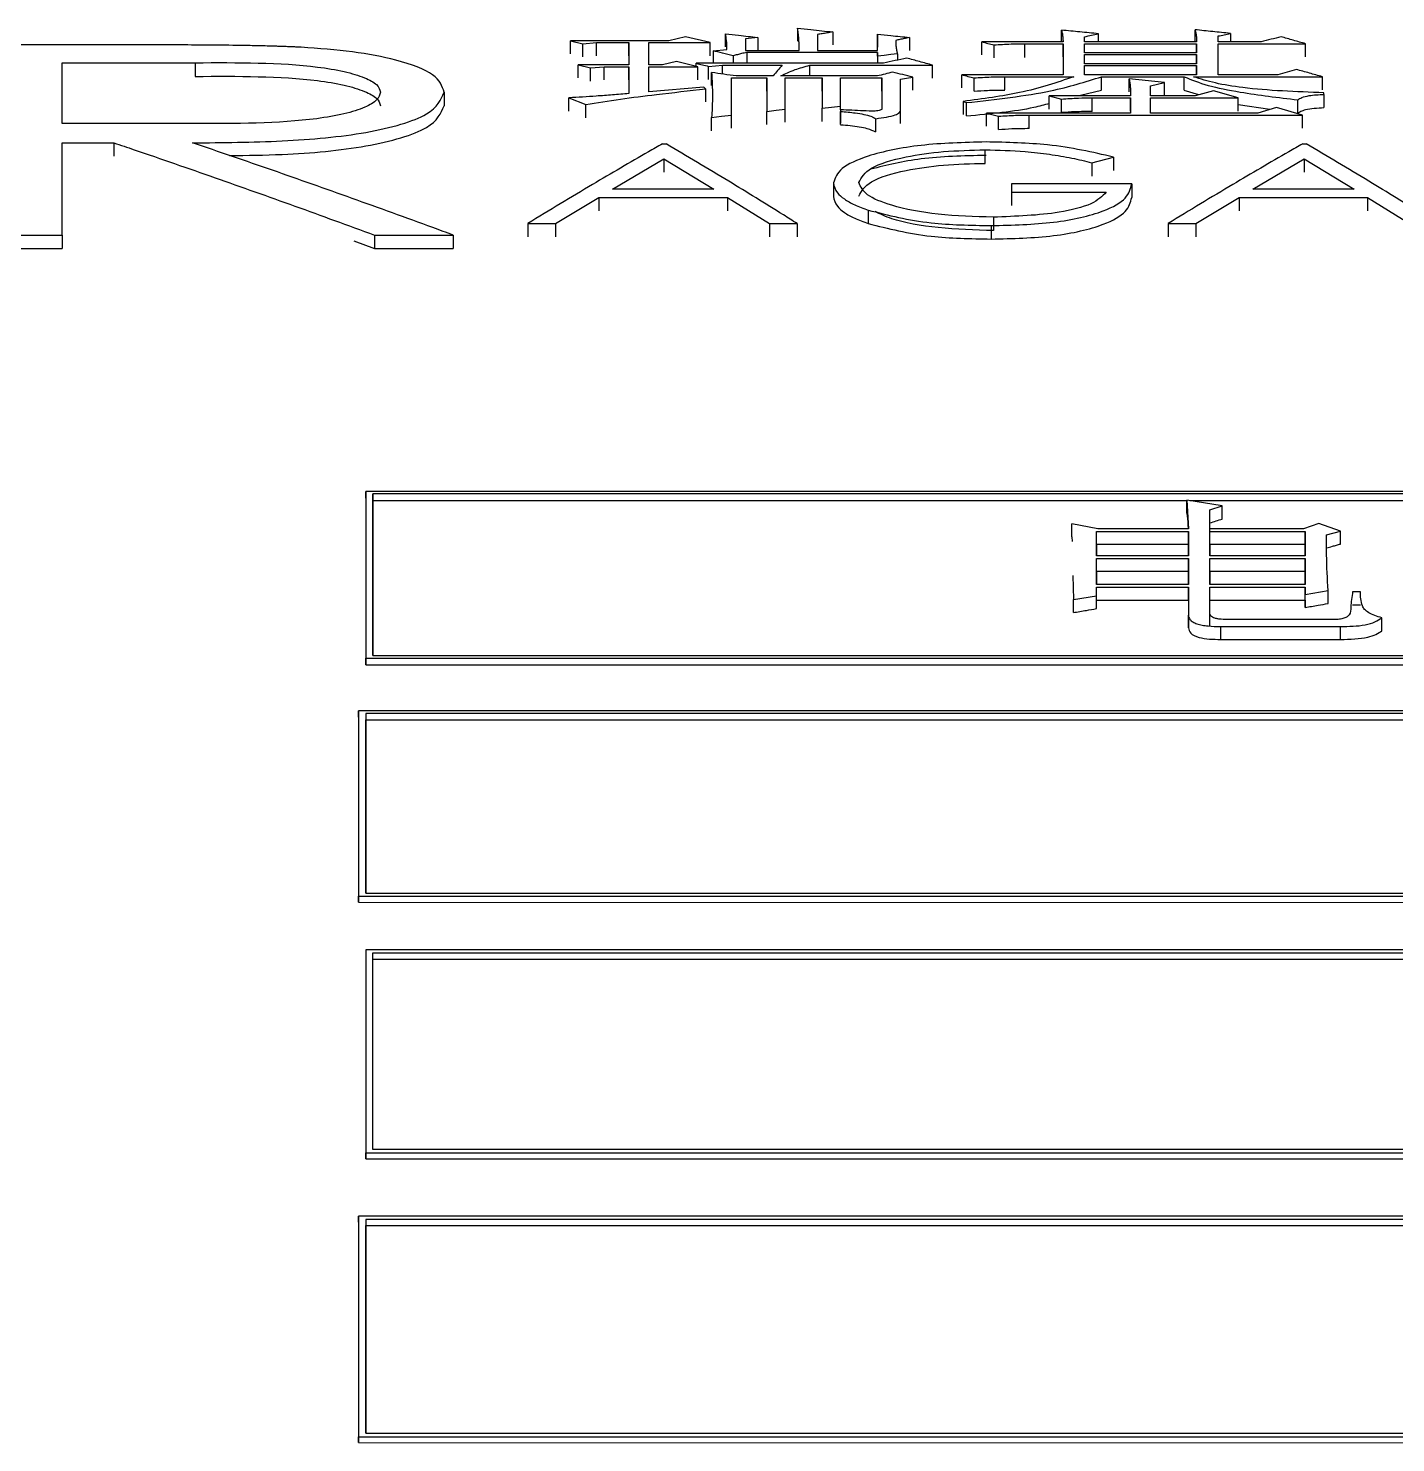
# Model space of a CAD drawing. Header units: millimetres. Extents: x 2063 to 4500, y 825 to 2548.
# Drawn here: x 2688.04 to 2697.68, y 2309.9 to 2319.88 of the extents above; entities that cross this region are included whole.
import ezdxf

# ---------------------------------------------------------------- set-up
doc = ezdxf.new("R2010")
doc.units = ezdxf.units.MM

msp = doc.modelspace()

# ---------------------------------------------------------------- linework, layer by layer
at = {"color": 7, "linetype": 'Continuous', "lineweight": 25}
for p, q in [((2693.4673, 2319.8756), (2693.4673, 2319.7837)), ((2693.7161, 2319.8498), (2693.7161, 2319.7579)), ((2695.3279, 2319.7796), (2695.3279, 2319.8627)), ((2696.269, 2319.7796), (2696.269, 2319.8652)), ((2688.8355, 2319.7586), (2687.8349, 2319.7586)), ((2691.8664, 2319.7876), (2691.9529, 2319.7666)), ((2692.5587, 2319.7875), (2691.8664, 2319.7876)), ((2691.8664, 2319.6955), (2691.8664, 2319.7876)), ((2691.9529, 2319.7666), (2692.0503, 2319.7745)), ((2691.9529, 2319.6746), (2691.9529, 2319.7666)), ((2692.0503, 2319.7745), (2692.2774, 2319.7745)), ((2692.2774, 2319.7745), (2692.2774, 2319.6179)), ((2692.2774, 2319.6824), (2692.2774, 2319.7745)), ((2692.4181, 2319.7745), (2692.8508, 2319.7744)), ((2692.4181, 2319.6179), (2692.4181, 2319.7745)), ((2692.6777, 2319.8162), (2692.5587, 2319.7875)), ((2692.8508, 2319.7744), (2692.6777, 2319.8162)), ((2692.8508, 2319.6824), (2692.8508, 2319.7744)), ((2692.9589, 2319.745), (2692.9589, 2319.8369)), ((2693.1861, 2319.811), (2693.0996, 2319.8006)), ((2693.0996, 2319.8006), (2693.0996, 2319.7192)), ((2693.1861, 2319.811), (2693.1861, 2319.7192)), ((2693.608, 2319.8317), (2693.608, 2319.7192)), ((2694.0298, 2319.7192), (2694.0298, 2319.8343)), ((2694.0298, 2319.8343), (2694.0298, 2319.7424)), ((2694.257, 2319.8109), (2694.257, 2319.719)), ((2695.3387, 2319.7796), (2694.7654, 2319.7796)), ((2694.7654, 2319.6876), (2694.7654, 2319.7796)), ((2694.852, 2319.6666), (2694.852, 2319.7587)), ((2695.0683, 2319.7665), (2695.3387, 2319.7665)), ((2695.0683, 2319.6702), (2695.0683, 2319.7665)), ((2695.3387, 2319.7665), (2695.3387, 2319.5475)), ((2695.3387, 2319.6745), (2695.3387, 2319.7665)), ((2695.4902, 2319.7796), (2695.4902, 2319.8161)), ((2696.2798, 2319.7796), (2695.4902, 2319.7796)), ((2695.4902, 2319.7665), (2696.2798, 2319.7665)), ((2695.4902, 2319.7032), (2695.4902, 2319.7665)), ((2695.5875, 2319.7796), (2695.5875, 2319.8368)), ((2696.2798, 2319.7665), (2696.2798, 2319.7032)), ((2696.2798, 2319.7032), (2696.2798, 2319.7665)), ((2696.4313, 2319.7796), (2696.4313, 2319.8213)), ((2696.7342, 2319.7796), (2696.4313, 2319.7796)), ((2696.4313, 2319.7665), (2697.0479, 2319.7665)), ((2696.4313, 2319.5475), (2696.4313, 2319.7665)), ((2696.5178, 2319.8394), (2696.5178, 2319.7796)), ((2697.0479, 2319.6744), (2697.0479, 2319.7665)), ((2692.6128, 2319.6421), (2692.5154, 2319.6179)), ((2692.7642, 2319.6045), (2692.6128, 2319.6421)), ((2692.8724, 2319.7166), (2692.9697, 2319.7271)), ((2692.8724, 2319.7166), (2692.8724, 2319.6287)), ((2693.013, 2319.6821), (2693.013, 2319.6287)), ((2693.0996, 2319.7192), (2693.4782, 2319.7192)), ((2693.1104, 2319.706), (2693.1104, 2319.6286)), ((2694.0298, 2319.7059), (2693.1104, 2319.706)), ((2693.608, 2319.7192), (2694.0298, 2319.7192)), ((2694.0298, 2319.7059), (2694.0298, 2319.6286)), ((2694.0298, 2319.6794), (2694.0298, 2319.7059)), ((2694.0298, 2319.6794), (2694.0298, 2319.6286)), ((2694.1705, 2319.6953), (2694.1705, 2319.6511)), ((2696.2798, 2319.7032), (2695.4902, 2319.7032)), ((2695.4902, 2319.69), (2696.2798, 2319.69)), ((2695.4902, 2319.6259), (2695.4902, 2319.69)), ((2696.2798, 2319.69), (2696.2798, 2319.6259)), ((2696.2798, 2319.6259), (2696.2798, 2319.69)), ((2688.2836, 2319.2054), (2688.2836, 2319.6328)), ((2688.2836, 2319.6328), (2689.2211, 2319.6328)), ((2689.2211, 2319.6328), (2689.2211, 2319.5366)), ((2691.9205, 2319.6179), (2692.007, 2319.5964)), ((2692.2774, 2319.6179), (2691.9205, 2319.6179)), ((2691.9205, 2319.5256), (2691.9205, 2319.6179)), ((2692.007, 2319.5964), (2692.1044, 2319.6045)), ((2692.007, 2319.504), (2692.007, 2319.5964)), ((2692.1044, 2319.6045), (2692.2774, 2319.6045)), ((2692.2774, 2319.6045), (2692.2775, 2319.4157)), ((2692.2774, 2319.5121), (2692.2774, 2319.6045)), ((2692.5154, 2319.6179), (2692.4181, 2319.6179)), ((2692.4181, 2319.6045), (2692.7642, 2319.6045)), ((2692.4181, 2319.4268), (2692.4181, 2319.6045)), ((2694.0731, 2319.6286), (2692.7534, 2319.6287)), ((2692.7534, 2319.6071), (2692.7534, 2319.6287)), ((2692.7642, 2319.512), (2692.7642, 2319.6045)), ((2692.8399, 2319.5147), (2692.8399, 2319.6072)), ((2692.8616, 2319.4714), (2692.8616, 2319.5639)), ((2692.9373, 2319.6152), (2693.3592, 2319.6152)), ((2692.9373, 2319.5532), (2692.9373, 2319.6152)), ((2693.554, 2319.6152), (2694.4193, 2319.6152)), ((2693.554, 2319.5394), (2693.554, 2319.6152)), ((2694.4193, 2319.5228), (2694.4193, 2319.6152)), ((2695.3387, 2319.5475), (2694.6248, 2319.5476)), ((2694.6248, 2319.455), (2694.6248, 2319.5476)), ((2696.2798, 2319.6259), (2695.4902, 2319.6259)), ((2695.4902, 2319.6124), (2696.2798, 2319.6124)), ((2695.4902, 2319.5475), (2695.4902, 2319.6124)), ((2696.2798, 2319.5475), (2695.4902, 2319.5475)), ((2696.2798, 2319.6124), (2696.2798, 2319.5475)), ((2696.2798, 2319.5475), (2696.2798, 2319.6124)), ((2696.8532, 2319.5475), (2696.4313, 2319.5475)), ((2692.8075, 2319.46), (2692.4181, 2319.4268)), ((2692.8183, 2319.4489), (2692.8075, 2319.46)), ((2692.8183, 2319.4489), (2692.8183, 2319.3561)), ((2693.0022, 2319.5258), (2693.251, 2319.5258)), ((2693.0022, 2319.264), (2693.0022, 2319.5258)), ((2693.2943, 2319.5394), (2693.0347, 2319.5394)), ((2693.251, 2319.5258), (2693.251, 2319.2895)), ((2693.251, 2319.4332), (2693.251, 2319.5258)), ((2694.0298, 2319.5394), (2693.3483, 2319.5394)), ((2693.3808, 2319.5258), (2693.6404, 2319.5258)), ((2693.3808, 2319.3065), (2693.3808, 2319.5258)), ((2693.6404, 2319.5258), (2693.6404, 2319.3121)), ((2693.6404, 2319.4332), (2693.6404, 2319.5258)), ((2693.7702, 2319.5258), (2694.0623, 2319.5258)), ((2693.7702, 2319.3262), (2693.7702, 2319.5258)), ((2694.0623, 2319.5258), (2694.0623, 2319.3064)), ((2694.0623, 2319.4332), (2694.0623, 2319.5258)), ((2694.1921, 2319.298), (2694.1921, 2319.5176)), ((2694.2786, 2319.4386), (2694.2786, 2319.5312)), ((2694.7113, 2319.4332), (2694.7113, 2319.5258)), ((2694.9277, 2319.5339), (2695.4144, 2319.5339)), ((2694.9277, 2319.4413), (2694.9277, 2319.5339)), ((2695.6091, 2319.4413), (2695.6092, 2319.5339)), ((2695.6092, 2319.5339), (2696.1933, 2319.5339)), ((2696.0527, 2319.4929), (2695.8039, 2319.5203)), ((2695.8039, 2319.4276), (2695.8039, 2319.5203)), ((2695.9553, 2319.4709), (2696.0527, 2319.4929)), ((2695.9553, 2319.3989), (2695.9553, 2319.4709)), ((2696.0527, 2319.4002), (2696.0527, 2319.4929)), ((2696.1933, 2319.4413), (2696.1933, 2319.5339)), ((2696.2583, 2319.5339), (2697.1669, 2319.5339)), ((2697.1669, 2319.4413), (2697.1669, 2319.5339)), ((2690.9759, 2319.4249), (2690.9759, 2319.329)), ((2691.8556, 2319.2922), (2691.8556, 2319.3851)), ((2691.8556, 2319.3851), (2691.9742, 2319.3376)), ((2694.6356, 2319.3599), (2694.6356, 2319.2668)), ((2694.6356, 2319.3599), (2694.6572, 2319.3515)), ((2694.6572, 2319.2584), (2694.6572, 2319.3515)), ((2695.2414, 2319.3989), (2695.3279, 2319.3766)), ((2695.8147, 2319.3989), (2695.2414, 2319.3989)), ((2695.2414, 2319.306), (2695.2414, 2319.3989)), ((2695.3279, 2319.2836), (2695.3279, 2319.3766)), ((2695.6091, 2319.4379), (2695.4625, 2319.4007)), ((2695.5443, 2319.385), (2695.8147, 2319.385)), ((2695.5443, 2319.2891), (2695.5443, 2319.385)), ((2695.8147, 2319.385), (2695.8147, 2319.2781)), ((2695.8147, 2319.292), (2695.8147, 2319.385)), ((2696.269, 2319.3989), (2695.9553, 2319.3989)), ((2695.9553, 2319.385), (2696.5719, 2319.3849)), ((2695.9553, 2319.2781), (2695.9553, 2319.385)), ((2696.2964, 2319.4065), (2696.1933, 2319.4378)), ((2696.3988, 2319.435), (2696.269, 2319.3989)), ((2696.5719, 2319.3849), (2696.3988, 2319.435)), ((2696.5719, 2319.292), (2696.5719, 2319.3849)), ((2696.9938, 2319.278), (2696.9938, 2319.371)), ((2697.1777, 2319.41), (2697.1777, 2319.4211)), ((2697.1777, 2319.41), (2697.1777, 2319.3171)), ((2691.9742, 2319.2446), (2691.9742, 2319.3376)), ((2692.8616, 2319.1536), (2692.8616, 2319.2469)), ((2693.0022, 2319.1707), (2693.0022, 2319.264)), ((2693.251, 2319.1963), (2693.251, 2319.2895)), ((2693.3808, 2319.2133), (2693.3808, 2319.3065)), ((2693.6404, 2319.219), (2693.6404, 2319.3121)), ((2693.7702, 2319.3008), (2693.7702, 2319.3262)), ((2693.7702, 2319.3008), (2693.7702, 2319.2895)), ((2693.7702, 2319.3008), (2693.7702, 2319.2076)), ((2693.7702, 2319.1963), (2693.7702, 2319.2895)), ((2694.1921, 2319.2048), (2694.1921, 2319.298)), ((2694.7979, 2319.1849), (2694.7979, 2319.2781)), ((2694.7979, 2319.2781), (2694.8844, 2319.2554)), ((2695.8147, 2319.2781), (2694.7979, 2319.2781)), ((2694.8844, 2319.1621), (2694.8844, 2319.2554)), ((2695.1008, 2319.1682), (2695.1008, 2319.2639)), ((2695.1008, 2319.2639), (2697.0263, 2319.2639)), ((2696.7126, 2319.2781), (2695.9553, 2319.2781)), ((2696.7969, 2319.3038), (2696.5719, 2319.3365)), ((2696.8424, 2319.3176), (2696.7126, 2319.2781)), ((2697.0263, 2319.2639), (2696.8424, 2319.3176)), ((2697.0263, 2319.1706), (2697.0263, 2319.2639)), ((2689.1991, 2319.2035), (2688.2836, 2319.2054)), ((2694.019, 2319.145), (2694.019, 2319.2383)), ((2688.2836, 2319.0682), (2688.6482, 2319.0682)), ((2688.2836, 2318.4177), (2688.2836, 2319.0682)), ((2688.6482, 2319.0682), (2688.6482, 2318.9745)), ((2692.5147, 2319.0607), (2692.5404, 2319.0607)), ((2697.0276, 2319.0606), (2697.0532, 2319.0606)), ((2692.1634, 2318.7419), (2692.5256, 2318.9545)), ((2692.5256, 2318.9545), (2692.8781, 2318.7419)), ((2692.5256, 2318.9545), (2692.5256, 2318.8606)), ((2694.7896, 2318.9235), (2694.7896, 2319.0189)), ((2695.5404, 2318.9276), (2695.6942, 2318.9677)), ((2695.6942, 2318.9677), (2695.6942, 2318.8738)), ((2696.6762, 2318.7418), (2697.0384, 2318.9544)), ((2697.0384, 2318.9544), (2697.3909, 2318.7417)), ((2697.0384, 2318.9544), (2697.0384, 2318.8604)), ((2695.5404, 2318.9276), (2695.5404, 2318.8337)), ((2693.7199, 2318.7854), (2693.7199, 2318.6911)), ((2694.9763, 2318.7779), (2694.9763, 2318.7201)), ((2695.8224, 2318.7779), (2694.9763, 2318.7779)), ((2694.9763, 2318.7779), (2694.9763, 2318.6836)), ((2695.8224, 2318.7779), (2695.8224, 2318.6836)), ((2691.7619, 2318.4996), (2692.066, 2318.6838)), ((2692.066, 2318.6838), (2692.066, 2318.5894)), ((2692.066, 2318.6838), (2692.9727, 2318.6838)), ((2692.8781, 2318.7419), (2692.1634, 2318.7419)), ((2692.9727, 2318.6838), (2692.9727, 2318.5894)), ((2692.9727, 2318.6838), (2693.2684, 2318.4995)), ((2694.9763, 2318.7201), (2695.6429, 2318.7201)), ((2694.9763, 2318.7201), (2694.9763, 2318.6257)), ((2696.2748, 2318.4994), (2696.5788, 2318.6837)), ((2696.5788, 2318.6837), (2696.5788, 2318.5893)), ((2696.5788, 2318.6837), (2697.4855, 2318.6837)), ((2697.3909, 2318.7417), (2696.6762, 2318.7418)), ((2697.4855, 2318.6837), (2697.4855, 2318.5892)), ((2697.4855, 2318.6837), (2697.7812, 2318.4994)), ((2693.9651, 2318.594), (2693.9651, 2318.4992)), ((2694.8473, 2318.5441), (2694.8473, 2318.4493)), ((2691.566, 2318.4996), (2691.7619, 2318.4996)), ((2691.7619, 2318.4996), (2691.7619, 2318.4049)), ((2693.2684, 2318.4995), (2693.4635, 2318.4995)), ((2693.4635, 2318.4995), (2693.4635, 2318.4049)), ((2694.8317, 2318.4846), (2694.8317, 2318.3899)), ((2696.0789, 2318.4994), (2696.2748, 2318.4994)), ((2696.2748, 2318.4994), (2696.2748, 2318.4048)), ((2687.8349, 2318.4177), (2688.2836, 2318.4177)), ((2688.2836, 2318.4177), (2688.2836, 2318.3231)), ((2690.3383, 2318.3765), (2690.4852, 2318.3231)), ((2690.4852, 2318.4177), (2690.4852, 2318.3231)), ((2690.4852, 2318.4177), (2691.04, 2318.4176)), ((2691.04, 2318.4176), (2691.04, 2318.323)), ((2687.8349, 2318.3231), (2688.2836, 2318.3231)), ((2690.4852, 2318.3231), (2691.04, 2318.323)), ((2690.4232, 2316.5629), (2690.4232, 2316.6103)), ((2712.4062, 2316.6097), (2690.4232, 2316.6103)), ((2712.3562, 2316.5923), (2690.4732, 2316.5929)), ((2690.4732, 2316.5467), (2690.4732, 2316.5929)), ((2696.2116, 2316.5499), (2696.2225, 2316.3469)), ((2696.4604, 2316.508), (2696.2116, 2316.5499)), ((2696.2116, 2316.4577), (2696.2116, 2316.5499)), ((2690.4732, 2316.5467), (2696.2116, 2316.5466)), ((2696.2312, 2316.5466), (2701.1443, 2316.5465)), ((2696.3739, 2316.4813), (2696.4604, 2316.508)), ((2696.3739, 2316.3469), (2696.3739, 2316.4813)), ((2696.3739, 2316.4807), (2696.3739, 2316.4813)), ((2696.4604, 2316.4159), (2696.4604, 2316.508)), ((2695.5842, 2316.347), (2695.4003, 2316.3817)), ((2695.4003, 2316.2897), (2695.4003, 2316.3817)), ((2696.3739, 2316.3469), (2696.3739, 2316.3892)), ((2697.1419, 2316.3855), (2697.0338, 2316.3469)), ((2697.2934, 2316.3315), (2697.1419, 2316.3855)), ((2695.4003, 2316.2897), (2695.4028, 2316.2586)), ((2695.5734, 2316.3277), (2696.2225, 2316.3276)), ((2695.5734, 2316.1565), (2695.5734, 2316.3277)), ((2695.5734, 2316.2358), (2695.5734, 2316.3277)), ((2696.2225, 2316.3469), (2695.5842, 2316.347)), ((2696.2225, 2316.3276), (2696.2225, 2316.1565)), ((2696.2225, 2316.2358), (2696.2225, 2316.3276)), ((2697.0338, 2316.3469), (2696.3739, 2316.3469)), ((2696.3739, 2316.255), (2696.3739, 2316.3469)), ((2696.3739, 2316.3276), (2697.0446, 2316.3276)), ((2696.3739, 2316.1565), (2696.3739, 2316.3276)), ((2696.3739, 2316.2358), (2696.3739, 2316.3276)), ((2697.0446, 2316.3276), (2697.0446, 2316.1565)), ((2697.0446, 2316.2357), (2697.0446, 2316.3276)), ((2697.196, 2316.3044), (2697.2934, 2316.3315)), ((2697.2934, 2316.2396), (2697.2934, 2316.3315)), ((2695.5734, 2316.2358), (2695.5734, 2316.1565)), ((2696.2225, 2316.2358), (2695.5734, 2316.2358)), ((2696.2225, 2316.1565), (2695.5734, 2316.1565)), ((2696.2225, 2316.1565), (2696.2225, 2316.2358)), ((2696.3739, 2316.2358), (2696.3739, 2316.1565)), ((2697.0446, 2316.2357), (2696.3739, 2316.2358)), ((2697.0446, 2316.1565), (2696.3739, 2316.1565)), ((2697.0446, 2316.1565), (2697.0446, 2316.2357)), ((2695.5734, 2316.1369), (2696.2225, 2316.1369)), ((2695.5734, 2315.9553), (2695.5734, 2316.1369)), ((2695.5734, 2316.0453), (2695.5734, 2316.1369)), ((2696.2225, 2316.1369), (2696.2225, 2315.9553)), ((2696.2225, 2316.0453), (2696.2225, 2316.1369)), ((2696.3739, 2316.1369), (2697.0446, 2316.1369)), ((2696.3739, 2315.9553), (2696.3739, 2316.1369)), ((2696.3739, 2316.0453), (2696.3739, 2316.1369)), ((2697.0446, 2316.1369), (2697.0446, 2315.9553)), ((2697.0446, 2316.0452), (2697.0446, 2316.1369)), ((2695.4077, 2316.0172), (2695.4112, 2315.8477)), ((2695.5734, 2316.0453), (2695.5734, 2315.9553)), ((2696.2225, 2316.0453), (2695.5734, 2316.0453)), ((2696.2225, 2315.9553), (2695.5734, 2315.9553)), ((2696.2225, 2315.9553), (2696.2225, 2316.0453)), ((2696.3739, 2316.0453), (2696.3739, 2315.9553)), ((2697.0446, 2316.0452), (2696.3739, 2316.0453)), ((2697.0446, 2315.9553), (2696.3739, 2315.9553)), ((2697.0446, 2315.9553), (2697.0446, 2316.0452)), ((2695.4112, 2315.8477), (2695.5734, 2315.8756)), ((2695.5734, 2315.9355), (2696.2225, 2315.9354)), ((2695.5734, 2315.8756), (2695.5734, 2315.9355)), ((2695.5734, 2315.8441), (2695.5734, 2315.9355)), ((2695.5734, 2315.7844), (2695.5734, 2315.8756)), ((2696.2225, 2315.9354), (2696.2225, 2315.7391)), ((2696.2225, 2315.8441), (2696.2225, 2315.9354)), ((2696.3739, 2315.9354), (2697.0446, 2315.9354)), ((2696.3739, 2315.7512), (2696.3739, 2315.9354)), ((2696.3739, 2315.8441), (2696.3739, 2315.9354)), ((2697.0446, 2315.9354), (2697.0446, 2315.8836)), ((2697.0446, 2315.8441), (2697.0446, 2315.9354)), ((2697.0446, 2315.8836), (2697.2068, 2315.9115)), ((2697.0446, 2315.7923), (2697.0446, 2315.8836)), ((2697.2068, 2315.8202), (2697.2068, 2315.9115)), ((2697.434, 2315.9035), (2697.3799, 2315.9035)), ((2695.4112, 2315.7564), (2695.4112, 2315.8477)), ((2695.5734, 2315.7844), (2695.5734, 2315.8441)), ((2695.5734, 2315.8441), (2696.2225, 2315.8441)), ((2696.2225, 2315.8441), (2696.2225, 2315.648)), ((2696.3739, 2315.6615), (2696.3739, 2315.8441)), ((2696.3739, 2315.8441), (2697.0446, 2315.8441)), ((2697.0446, 2315.8441), (2697.0446, 2315.7923)), ((2697.3799, 2315.8122), (2697.434, 2315.8122)), ((2696.2225, 2315.648), (2696.2225, 2315.7391)), ((2696.4496, 2315.5672), (2696.4496, 2315.6582)), ((2696.4496, 2315.6582), (2697.2934, 2315.6582)), ((2697.2503, 2315.7068), (2696.5037, 2315.7068)), ((2697.2934, 2315.5672), (2697.2934, 2315.6582)), ((2697.5855, 2315.6278), (2697.5855, 2315.7189)), ((2690.4232, 2315.5842), (2690.4232, 2315.3887)), ((2696.4496, 2315.5672), (2697.2934, 2315.5672)), ((2690.4732, 2315.4538), (2712.3562, 2315.4532)), ((2690.4232, 2315.3887), (2690.4232, 2315.4348)), ((2690.4232, 2315.4348), (2712.4062, 2315.4343)), ((2690.4232, 2315.3887), (2712.4062, 2315.3881)), ((2690.3732, 2315.0187), (2690.3732, 2315.0644)), ((2712.3562, 2315.0639), (2690.3732, 2315.0644)), ((2712.3062, 2315.0445), (2690.4232, 2315.045)), ((2690.4232, 2314.9999), (2712.3062, 2314.9993)), ((2690.3732, 2314.0571), (2690.3732, 2313.7138)), ((2690.3732, 2313.7138), (2690.3732, 2313.7583)), ((2690.3732, 2313.7583), (2712.3562, 2313.7578)), ((2690.4232, 2313.7793), (2712.3062, 2313.7788)), ((2690.3732, 2313.7138), (2712.3562, 2313.7133)), ((2690.4232, 2313.3791), (2690.4232, 2313.3349)), ((2712.4062, 2313.3787), (2690.4232, 2313.3791)), ((2690.4732, 2313.3577), (2712.3562, 2313.3573)), ((2690.4732, 2313.3137), (2690.4732, 2313.3577)), ((2690.4732, 2313.3137), (2712.3562, 2313.3132)), ((2690.4232, 2312.105), (2690.4232, 2311.9045)), ((2712.3562, 2311.9701), (2690.4732, 2311.9705)), ((2690.4232, 2311.9045), (2690.4232, 2311.9476)), ((2690.4232, 2311.9476), (2712.4062, 2311.9472)), ((2690.4232, 2311.9045), (2712.4062, 2311.9041)), ((2690.3732, 2311.459), (2690.3732, 2311.5018)), ((2712.3562, 2311.5014), (2690.3732, 2311.5018)), ((2712.3062, 2311.4781), (2690.4232, 2311.4785)), ((2690.4232, 2311.4357), (2712.3062, 2311.4352)), ((2690.3733, 2310.3114), (2690.3733, 2309.9046)), ((2690.4233, 2309.9711), (2712.3063, 2309.9707)), ((2690.3733, 2309.9046), (2690.3733, 2309.9463)), ((2690.3733, 2309.9463), (2712.3563, 2309.9459)), ((2690.3733, 2309.9046), (2712.3563, 2309.9042))]:
    msp.add_line(p, q, dxfattribs=at)
at = {"color": 7, "linetype": 'Continuous', "lineweight": 25, "flags": 128}
for points in [[(2692.0503, 2319.6824), (2692.0503, 2319.7022), (2692.0503, 2319.7263), (2692.0503, 2319.7504), (2692.0503, 2319.7745)], [(2694.1705, 2319.6953), (2694.1243, 2319.6901), (2694.0771, 2319.6848), (2694.0298, 2319.6794)], [(2692.1044, 2319.5121), (2692.1044, 2319.5324), (2692.1044, 2319.5564), (2692.1044, 2319.5804), (2692.1044, 2319.6045)], [(2692.8399, 2319.6072), (2692.8886, 2319.6112), (2692.9373, 2319.6152)], [(2694.1921, 2319.5176), (2694.2354, 2319.5244), (2694.2786, 2319.5312)], [(2692.8616, 2319.2469), (2692.9319, 2319.2555), (2693.0022, 2319.264)], [(2693.251, 2319.2895), (2693.3159, 2319.298), (2693.3808, 2319.3065)], [(2693.6404, 2319.3121), (2693.7053, 2319.3191), (2693.7702, 2319.3262)], [(2691.566, 2318.4996), (2691.566, 2318.4745), (2691.566, 2318.4494), (2691.566, 2318.4049)], [(2693.2684, 2318.4995), (2693.2684, 2318.4756), (2693.2684, 2318.4516), (2693.2684, 2318.4049)], [(2696.0789, 2318.4994), (2696.0789, 2318.4743), (2696.0789, 2318.4492), (2696.0789, 2318.4048)]]:
    msp.add_lwpolyline(points, dxfattribs=at)
at = {"color": 7, "linetype": 'Continuous', "lineweight": 25}
for points, knots in [([(2693.4782, 2319.7192), (2693.4782, 2319.7201), (2693.4782, 2319.722), (2693.4782, 2319.7248), (2693.4781, 2319.7276), (2693.4781, 2319.7305), (2693.4781, 2319.7333), (2693.4781, 2319.7361), (2693.4781, 2319.7384), (2693.4781, 2319.7408), (2693.4781, 2319.7431), (2693.4781, 2319.7459), (2693.478, 2319.7483), (2693.478, 2319.7506), (2693.478, 2319.7529), (2693.4779, 2319.7557), (2693.4779, 2319.7581), (2693.4779, 2319.7604), (2693.4778, 2319.7627), (2693.4777, 2319.7655), (2693.4777, 2319.7679), (2693.4776, 2319.7702), (2693.4775, 2319.7725), (2693.4775, 2319.7753), (2693.4774, 2319.7776), (2693.4773, 2319.78), (2693.4772, 2319.7823), (2693.4771, 2319.7851), (2693.4769, 2319.7874), (2693.4768, 2319.7897), (2693.4767, 2319.792), (2693.4765, 2319.7948), (2693.4763, 2319.7976), (2693.4762, 2319.7999), (2693.476, 2319.8022), (2693.4758, 2319.8045), (2693.4756, 2319.8069), (2693.4754, 2319.8092), (2693.4752, 2319.8115), (2693.475, 2319.8143), (2693.4747, 2319.817), (2693.4745, 2319.8193), (2693.4743, 2319.8216), (2693.474, 2319.824), (2693.4737, 2319.8267), (2693.4734, 2319.829), (2693.4732, 2319.8313), (2693.4729, 2319.8336), (2693.4726, 2319.8364), (2693.4723, 2319.8387), (2693.472, 2319.841), (2693.4717, 2319.8433), (2693.4714, 2319.846), (2693.4711, 2319.8483), (2693.4708, 2319.8506), (2693.4705, 2319.8529), (2693.4701, 2319.8557), (2693.4698, 2319.858), (2693.4695, 2319.8603), (2693.4692, 2319.8626), (2693.4688, 2319.8653), (2693.4685, 2319.8676), (2693.4681, 2319.8699), (2693.4678, 2319.8724), (2693.4675, 2319.8745), (2693.4673, 2319.8756)], [0, 0, 0, 0, 0.017776, 0.0355519, 0.0533279, 0.0711039, 0.0888799, 0.1066558, 0.1244318, 0.1333198, 0.1510958, 0.1688718, 0.1866477, 0.1955357, 0.2133117, 0.2310877, 0.2488636, 0.2577516, 0.2755276, 0.2933036, 0.3110796, 0.3199675, 0.3377435, 0.3555195, 0.3732955, 0.3821835, 0.3999594, 0.4177354, 0.4355114, 0.4443994, 0.4621753, 0.4799513, 0.4977273, 0.5155033, 0.5243913, 0.5421672, 0.5599432, 0.5688312, 0.5866072, 0.6043832, 0.6221591, 0.6399351, 0.6488231, 0.6665991, 0.6843751, 0.702151, 0.711039, 0.728815, 0.746591, 0.7643669, 0.7732549, 0.7910309, 0.8088069, 0.8265829, 0.8354708, 0.8532468, 0.8710228, 0.8887988, 0.8976868, 0.9154627, 0.9332387, 0.9510147, 0.9599027, 0.9776786, 1, 1, 1, 1]), ([(2693.4673, 2319.8756), (2693.4987, 2319.8724), (2693.5558, 2319.8665), (2693.6387, 2319.8579), (2693.6903, 2319.8525), (2693.7161, 2319.8498)], [0, 0, 0, 0, 0.377751, 0.688875, 1, 1, 1, 1]), ([(2693.7161, 2319.8498), (2693.7021, 2319.8475), (2693.677, 2319.8433), (2693.6409, 2319.8372), (2693.619, 2319.8336), (2693.608, 2319.8317)], [0, 0, 0, 0, 0.390452, 0.695226, 1, 1, 1, 1]), ([(2695.3279, 2319.8627), (2695.33, 2319.8538), (2695.3342, 2319.8356), (2695.3375, 2319.8079), (2695.3383, 2319.789), (2695.3387, 2319.7796)], [0, 0, 0, 0, 0.32278, 0.661317, 1, 1, 1, 1]), ([(2695.5875, 2319.8368), (2695.5443, 2319.8412), (2695.4577, 2319.8498), (2695.3712, 2319.8584), (2695.3279, 2319.8627)], [0, 0, 0, 0, 0.4999993, 1, 1, 1, 1]), ([(2696.269, 2319.8652), (2696.2713, 2319.8561), (2696.276, 2319.8374), (2696.2789, 2319.8089), (2696.2795, 2319.7893), (2696.2798, 2319.7796)], [0, 0, 0, 0, 0.320799, 0.66032, 1, 1, 1, 1]), ([(2696.5178, 2319.8394), (2696.4764, 2319.8437), (2696.3934, 2319.8523), (2696.3105, 2319.8609), (2696.269, 2319.8652)], [0, 0, 0, 0, 0.499999, 1, 1, 1, 1]), ([(2689.9683, 2319.742), (2689.9583, 2319.7424), (2689.9434, 2319.743), (2689.9235, 2319.7438), (2689.9085, 2319.7444), (2689.8886, 2319.7451), (2689.8686, 2319.7459), (2689.8487, 2319.7467), (2689.8337, 2319.7472), (2689.8187, 2319.7478), (2689.7988, 2319.7485), (2689.7788, 2319.7491), (2689.7588, 2319.7497), (2689.7437, 2319.7502), (2689.7137, 2319.7511), (2689.6485, 2319.7527), (2689.5681, 2319.754), (2689.4272, 2319.7559), (2689.2582, 2319.7576), (2689.0407, 2319.7585), (2688.9039, 2319.7585), (2688.8355, 2319.7586)], [0, 0, 0, 0, 0.026604, 0.039906, 0.053209, 0.066511, 0.093115, 0.106417, 0.119719, 0.133022, 0.146324, 0.172928, 0.18623, 0.199533, 0.212835, 0.266046, 0.372479, 0.425688, 0.638532, 0.819249, 1, 1, 1, 1]), ([(2690.9759, 2319.4249), (2690.9618, 2319.4671), (2690.9333, 2319.5527), (2690.669, 2319.6502), (2690.3359, 2319.7147), (2690.0918, 2319.7328), (2689.9683, 2319.742)], [0, 0, 0, 0, 0.268776, 0.544534, 0.769495, 1, 1, 1, 1]), ([(2692.9697, 2319.7271), (2692.9697, 2319.7377), (2692.9695, 2319.759), (2692.9665, 2319.7956), (2692.9618, 2319.8215), (2692.9589, 2319.8369)], [0, 0, 0, 0, 0.287575, 0.575167, 1, 1, 1, 1]), ([(2692.9589, 2319.8369), (2692.9898, 2319.8334), (2693.0432, 2319.8273), (2693.1189, 2319.8187), (2693.1637, 2319.8135), (2693.1861, 2319.811)], [0, 0, 0, 0, 0.408301, 0.70415, 1, 1, 1, 1]), ([(2694.0298, 2319.8343), (2694.0612, 2319.8311), (2694.1148, 2319.8256), (2694.1905, 2319.8178), (2694.2348, 2319.8132), (2694.257, 2319.8109)], [0, 0, 0, 0, 0.414517, 0.707258, 1, 1, 1, 1]), ([(2694.257, 2319.8109), (2694.244, 2319.8082), (2694.2213, 2319.8033), (2694.1888, 2319.7964), (2694.1694, 2319.7922), (2694.1596, 2319.7901)], [0, 0, 0, 0, 0.40015, 0.700074, 1, 1, 1, 1]), ([(2694.1596, 2319.7901), (2694.1597, 2319.7783), (2694.1597, 2319.7658), (2694.1607, 2319.7525), (2694.161, 2319.7496), (2694.1613, 2319.7466), (2694.1616, 2319.7437), (2694.1619, 2319.7414), (2694.1623, 2319.7385), (2694.1627, 2319.7355), (2694.1633, 2319.7318), (2694.1637, 2319.7288), (2694.1643, 2319.7259), (2694.1648, 2319.7229), (2694.1654, 2319.7199), (2694.1659, 2319.717), (2694.1665, 2319.714), (2694.1671, 2319.7114), (2694.1675, 2319.7092), (2694.1678, 2319.7077), (2694.1682, 2319.7058), (2694.1687, 2319.7036), (2694.1691, 2319.7017), (2694.1694, 2319.7003), (2694.1697, 2319.6989), (2694.1701, 2319.6972), (2694.1703, 2319.696), (2694.1705, 2319.6953)], [0, 0, 0, 0, 0.37469, 0.398108, 0.421526, 0.468361, 0.491779, 0.515197, 0.538615, 0.58545, 0.608868, 0.655703, 0.679121, 0.702539, 0.749374, 0.772792, 0.79621, 0.843045, 0.854754, 0.866463, 0.889881, 0.913299, 0.936716, 0.948425, 0.960134, 0.980067, 1, 1, 1, 1]), ([(2694.7654, 2319.7796), (2694.7798, 2319.7761), (2694.8087, 2319.7692), (2694.8375, 2319.7622), (2694.852, 2319.7587)], [0, 0, 0, 0, 0.5, 1, 1, 1, 1]), ([(2694.852, 2319.7587), (2694.8917, 2319.7613), (2694.9629, 2319.7659), (2695.036, 2319.7663), (2695.0683, 2319.7665)], [0, 0, 0, 0, 0.558835, 1, 1, 1, 1]), ([(2695.4902, 2319.8161), (2695.5064, 2319.8196), (2695.5389, 2319.8265), (2695.5713, 2319.8334), (2695.5875, 2319.8368)], [0, 0, 0, 0, 0.500001, 1, 1, 1, 1]), ([(2696.4313, 2319.8213), (2696.4457, 2319.8243), (2696.4745, 2319.8303), (2696.5034, 2319.8364), (2696.5178, 2319.8394)], [0, 0, 0, 0, 0.500001, 1, 1, 1, 1]), ([(2696.8748, 2319.816), (2696.8514, 2319.81), (2696.8045, 2319.7978), (2696.7576, 2319.7857), (2696.7342, 2319.7796)], [0, 0, 0, 0, 0.499996, 1, 1, 1, 1]), ([(2697.0479, 2319.7665), (2697.019, 2319.7747), (2696.9613, 2319.7913), (2696.9036, 2319.8078), (2696.8748, 2319.816)], [0, 0, 0, 0, 0.5, 1, 1, 1, 1]), ([(2693.013, 2319.6821), (2693.0005, 2319.6852), (2692.9756, 2319.6913), (2692.9287, 2319.7028), (2692.8943, 2319.7112), (2692.8724, 2319.7166)], [0, 0, 0, 0, 0.266243, 0.532487, 1, 1, 1, 1]), ([(2693.1104, 2319.706), (2693.0979, 2319.7029), (2693.0754, 2319.6974), (2693.043, 2319.6894), (2693.023, 2319.6845), (2693.013, 2319.6821)], [0, 0, 0, 0, 0.384576, 0.692287, 1, 1, 1, 1]), ([(2694.2354, 2319.6661), (2694.2083, 2319.6598), (2694.1542, 2319.6474), (2694.1002, 2319.6349), (2694.0731, 2319.6286)], [0, 0, 0, 0, 0.499999, 1, 1, 1, 1]), ([(2694.4193, 2319.6152), (2694.3886, 2319.6237), (2694.3273, 2319.6407), (2694.266, 2319.6576), (2694.2354, 2319.6661)], [0, 0, 0, 0, 0.5, 1, 1, 1, 1]), ([(2689.2211, 2319.6328), (2689.5208, 2319.6343), (2689.8966, 2319.6361), (2690.2759, 2319.5734), (2690.4167, 2319.5298), (2690.5121, 2319.4795), (2690.5222, 2319.4432), (2690.5272, 2319.4251)], [0, 0, 0, 0, 0.515202, 0.645783, 0.772677, 0.88728, 1, 1, 1, 1]), ([(2692.7534, 2319.6287), (2692.7678, 2319.6251), (2692.7967, 2319.6179), (2692.8255, 2319.6107), (2692.8399, 2319.6072)], [0, 0, 0, 0, 0.499999, 1, 1, 1, 1]), ([(2692.8616, 2319.5639), (2692.8627, 2319.5445), (2692.8661, 2319.4831), (2692.8686, 2319.3781), (2692.8639, 2319.2906), (2692.8616, 2319.2469)], [0, 0, 0, 0, 0.18758, 0.593728, 1, 1, 1, 1]), ([(2693.0347, 2319.5394), (2693.0058, 2319.5435), (2692.9481, 2319.5517), (2692.8904, 2319.5598), (2692.8616, 2319.5639)], [0, 0, 0, 0, 0.5, 1, 1, 1, 1]), ([(2693.3592, 2319.6152), (2693.3484, 2319.6026), (2693.3267, 2319.5775), (2693.3051, 2319.5521), (2693.2943, 2319.5394)], [0, 0, 0, 0, 0.5, 1, 1, 1, 1]), ([(2693.3483, 2319.5394), (2693.3798, 2319.555), (2693.4364, 2319.5828), (2693.5179, 2319.6053), (2693.554, 2319.6152)], [0, 0, 0, 0, 0.55626, 1, 1, 1, 1]), ([(2694.138, 2319.5666), (2694.12, 2319.5621), (2694.0839, 2319.553), (2694.0479, 2319.5439), (2694.0298, 2319.5394)], [0, 0, 0, 0, 0.4999953, 1, 1, 1, 1]), ([(2694.2786, 2319.5312), (2694.2552, 2319.5371), (2694.2083, 2319.5489), (2694.1615, 2319.5607), (2694.138, 2319.5666)], [0, 0, 0, 0, 0.499999, 1, 1, 1, 1]), ([(2694.6248, 2319.5476), (2694.6392, 2319.5439), (2694.6681, 2319.5367), (2694.6969, 2319.5294), (2694.7113, 2319.5258)], [0, 0, 0, 0, 0.5, 1, 1, 1, 1]), ([(2696.983, 2319.5854), (2696.9613, 2319.5791), (2696.9181, 2319.5665), (2696.8748, 2319.5538), (2696.8532, 2319.5475)], [0, 0, 0, 0, 0.499997, 1, 1, 1, 1]), ([(2697.1669, 2319.5339), (2697.1362, 2319.5425), (2697.0749, 2319.5597), (2697.0136, 2319.5769), (2696.983, 2319.5854)], [0, 0, 0, 0, 0.5, 1, 1, 1, 1]), ([(2689.2211, 2319.5366), (2689.5208, 2319.5381), (2689.8965, 2319.54), (2690.2759, 2319.4773), (2690.4167, 2319.4337), (2690.5121, 2319.3835), (2690.5222, 2319.3472), (2690.5272, 2319.3292)], [0, 0, 0, 0, 0.5154028, 0.645991, 0.7728467, 0.8873772, 1, 1, 1, 1]), ([(2691.9742, 2319.3376), (2692.0547, 2319.3512), (2692.2152, 2319.3783), (2692.5022, 2319.4124), (2692.7031, 2319.4356), (2692.8183, 2319.4489)], [0, 0, 0, 0, 0.300725, 0.599042, 1, 1, 1, 1]), ([(2695.4144, 2319.5339), (2695.2959, 2319.4932), (2695.0807, 2319.4194), (2694.7735, 2319.3783), (2694.6356, 2319.3599)], [0, 0, 0, 0, 0.551009, 1, 1, 1, 1]), ([(2694.6572, 2319.3515), (2694.8663, 2319.3748), (2695.2347, 2319.4159), (2695.4961, 2319.4983), (2695.6092, 2319.5339)], [0, 0, 0, 0, 0.5673885, 1, 1, 1, 1]), ([(2694.7113, 2319.5258), (2694.7511, 2319.5285), (2694.8222, 2319.5333), (2694.8954, 2319.5337), (2694.9277, 2319.5339)], [0, 0, 0, 0, 0.558835, 1, 1, 1, 1]), ([(2695.8039, 2319.5203), (2695.8073, 2319.5002), (2695.8124, 2319.4701), (2695.8141, 2319.4295), (2695.8145, 2319.4091), (2695.8147, 2319.3989)], [0, 0, 0, 0, 0.499799, 0.749887, 1, 1, 1, 1]), ([(2696.1933, 2319.5339), (2696.2449, 2319.5127), (2696.3496, 2319.4695), (2696.6317, 2319.4153), (2696.8559, 2319.3878), (2696.9938, 2319.371)], [0, 0, 0, 0, 0.271719, 0.55196, 1, 1, 1, 1]), ([(2697.1777, 2319.4211), (2696.9813, 2319.4282), (2696.7094, 2319.438), (2696.4052, 2319.4871), (2696.3068, 2319.5184), (2696.2583, 2319.5339)], [0, 0, 0, 0, 0.568218, 0.786771, 1, 1, 1, 1]), ([(2690.5272, 2319.4251), (2690.5221, 2319.4067), (2690.5117, 2319.3695), (2690.4196, 2319.316), (2690.2757, 2319.2695), (2689.8865, 2319.203), (2689.5041, 2319.2033), (2689.1991, 2319.2035)], [0, 0, 0, 0, 0.11283, 0.2273, 0.354231, 0.484873, 1, 1, 1, 1]), ([(2689.2031, 2319.0681), (2689.4141, 2319.07), (2689.8327, 2319.0736), (2690.349, 2319.1198), (2690.6794, 2319.1955), (2690.9179, 2319.2893), (2690.9532, 2319.3719), (2690.9759, 2319.4249)], [0, 0, 0, 0, 0.260913, 0.517661, 0.647473, 0.773697, 1, 1, 1, 1]), ([(2692.2775, 2319.4157), (2692.2394, 2319.4125), (2692.1632, 2319.4061), (2692.0232, 2319.3951), (2691.9199, 2319.3889), (2691.8556, 2319.3851)], [0, 0, 0, 0, 0.2736636, 0.5473511, 1, 1, 1, 1]), ([(2695.2414, 2319.3447), (2695.2059, 2319.3351), (2695.0444, 2319.2915), (2694.8269, 2319.2714), (2694.6572, 2319.2556)], [0, 0, 0, 0, 0.219968, 1, 1, 1, 1]), ([(2694.9277, 2319.4379), (2694.8866, 2319.4376), (2694.8134, 2319.437), (2694.7425, 2319.4319), (2694.7113, 2319.4297)], [0, 0, 0, 0, 0.561085, 1, 1, 1, 1]), ([(2695.3279, 2319.3766), (2695.3677, 2319.3794), (2695.4388, 2319.3844), (2695.512, 2319.3848), (2695.5443, 2319.385)], [0, 0, 0, 0, 0.558835, 1, 1, 1, 1]), ([(2696.9938, 2319.371), (2697.0017, 2319.3768), (2697.0177, 2319.3888), (2697.0819, 2319.4046), (2697.141, 2319.4079), (2697.1777, 2319.41)], [0, 0, 0, 0, 0.268715, 0.546829, 1, 1, 1, 1]), ([(2689.4639, 2318.9784), (2689.5877, 2318.9799), (2689.9189, 2318.9838), (2690.3489, 2319.0246), (2690.6793, 2319.0999), (2690.9178, 2319.1936), (2690.9532, 2319.276), (2690.9759, 2319.329)], [0, 0, 0, 0, 0.171744, 0.459618, 0.605115, 0.74654, 1, 1, 1, 1]), ([(2694.0623, 2319.3064), (2694.0612, 2319.3049), (2694.0588, 2319.3019), (2694.0496, 2319.2975), (2694.0341, 2319.2941), (2693.9939, 2319.2903), (2693.9036, 2319.2955), (2693.8232, 2319.2987), (2693.7702, 2319.3008)], [0, 0, 0, 0, 0.0497966, 0.1008375, 0.1638489, 0.2293145, 0.4925683, 1, 1, 1, 1]), ([(2693.7702, 2319.2895), (2693.8056, 2319.2865), (2693.8635, 2319.2815), (2693.9353, 2319.2693), (2693.9876, 2319.2559), (2694.0086, 2319.2441), (2694.019, 2319.2383)], [0, 0, 0, 0, 0.34869, 0.570906, 0.788288, 1, 1, 1, 1]), ([(2694.019, 2319.2383), (2694.0705, 2319.2453), (2694.1413, 2319.2549), (2694.1887, 2319.2802), (2694.191, 2319.2921), (2694.1921, 2319.298)], [0, 0, 0, 0, 0.572838, 0.788051, 1, 1, 1, 1]), ([(2694.8844, 2319.2554), (2694.9242, 2319.2582), (2694.9953, 2319.2633), (2695.0685, 2319.2637), (2695.1008, 2319.2639)], [0, 0, 0, 0, 0.5588348, 1, 1, 1, 1]), ([(2695.5443, 2319.2891), (2695.5032, 2319.2888), (2695.43, 2319.2882), (2695.3591, 2319.283), (2695.3279, 2319.2808)], [0, 0, 0, 0, 0.561086, 1, 1, 1, 1]), ([(2697.1777, 2319.3141), (2697.1544, 2319.3129), (2697.1083, 2319.3106), (2697.0505, 2319.3017), (2697.0112, 2319.2892), (2696.9996, 2319.2798), (2696.9938, 2319.2751)], [0, 0, 0, 0, 0.2902729, 0.5737489, 0.7896358, 1, 1, 1, 1]), ([(2694.019, 2319.1427), (2694.0012, 2319.1514), (2693.9715, 2319.1661), (2693.9029, 2319.1795), (2693.839, 2319.1882), (2693.7933, 2319.1919), (2693.7702, 2319.1938)], [0, 0, 0, 0, 0.328275, 0.548712, 0.773165, 1, 1, 1, 1]), ([(2695.1008, 2319.1682), (2695.0597, 2319.1679), (2694.9865, 2319.1673), (2694.9155, 2319.162), (2694.8844, 2319.1597)], [0, 0, 0, 0, 0.561086, 1, 1, 1, 1]), ([(2688.6482, 2319.0682), (2688.6957, 2319.052), (2688.9333, 2318.9712), (2689.3583, 2318.8239), (2689.9231, 2318.6235), (2690.2978, 2318.4863), (2690.4852, 2318.4177)], [0, 0, 0, 0, 0.077607, 0.388036, 0.694012, 1, 1, 1, 1]), ([(2691.04, 2318.4176), (2690.9925, 2318.4351), (2690.7549, 2318.5226), (2690.33, 2318.6762), (2689.7652, 2318.8759), (2689.3905, 2319.0041), (2689.2031, 2319.0681)], [0, 0, 0, 0, 0.077607, 0.388037, 0.694012, 1, 1, 1, 1]), ([(2692.5147, 2319.0607), (2692.4819, 2319.042), (2692.3179, 2318.9482), (2692.0017, 2318.764), (2691.7183, 2318.592), (2691.566, 2318.4996)], [0, 0, 0, 0, 0.103722, 0.518616, 1, 1, 1, 1]), ([(2693.4635, 2318.4995), (2693.4314, 2318.5197), (2693.2709, 2318.6205), (2692.9632, 2318.8104), (2692.6876, 2318.9735), (2692.5404, 2319.0607)], [0, 0, 0, 0, 0.104313, 0.521568, 1, 1, 1, 1]), ([(2694.7956, 2319.0745), (2694.6391, 2319.0702), (2694.3309, 2319.0618), (2693.9716, 2318.9875), (2693.7569, 2318.8899), (2693.7321, 2318.8199), (2693.7199, 2318.7854)], [0, 0, 0, 0, 0.292337, 0.575557, 0.790285, 1, 1, 1, 1]), ([(2695.6942, 2318.9677), (2695.546, 2319.0016), (2695.2782, 2319.063), (2694.9446, 2319.0709), (2694.7956, 2319.0745)], [0, 0, 0, 0, 0.553186, 1, 1, 1, 1]), ([(2697.0276, 2319.0606), (2696.9948, 2319.0418), (2696.8307, 2318.9481), (2696.5145, 2318.7638), (2696.2311, 2318.5918), (2696.0789, 2318.4994)], [0, 0, 0, 0, 0.103722, 0.518616, 1, 1, 1, 1]), ([(2697.9763, 2318.4994), (2697.9442, 2318.5195), (2697.7837, 2318.6204), (2697.476, 2318.8102), (2697.2004, 2318.9734), (2697.0532, 2319.0606)], [0, 0, 0, 0, 0.104313, 0.521568, 1, 1, 1, 1]), ([(2693.8994, 2318.7876), (2693.9183, 2318.8232), (2693.9568, 2318.8957), (2694.2057, 2318.9697), (2694.4934, 2319.0113), (2694.6903, 2319.0164), (2694.7896, 2319.0189)], [0, 0, 0, 0, 0.266309, 0.543068, 0.76962, 1, 1, 1, 1]), ([(2694.7956, 2318.979), (2694.6368, 2318.9755), (2694.3316, 2318.9687), (2694.0959, 2318.9103), (2693.9828, 2318.8823)], [0, 0, 0, 0, 0.520352, 1, 1, 1, 1]), ([(2694.7896, 2319.0189), (2694.8846, 2319.0163), (2695.0407, 2319.0121), (2695.2432, 2318.9884), (2695.4025, 2318.9624), (2695.4946, 2318.9392), (2695.5404, 2318.9276)], [0, 0, 0, 0, 0.344694, 0.565951, 0.784515, 1, 1, 1, 1]), ([(2693.8994, 2318.6925), (2693.9183, 2318.7281), (2693.9569, 2318.8005), (2694.2058, 2318.8744), (2694.4934, 2318.9159), (2694.6903, 2318.921), (2694.7896, 2318.9235)], [0, 0, 0, 0, 0.26614, 0.542866, 0.769494, 1, 1, 1, 1]), ([(2693.7199, 2318.7854), (2693.7248, 2318.7619), (2693.733, 2318.7232), (2693.7937, 2318.6716), (2693.8666, 2318.6303), (2693.9321, 2318.6061), (2693.9651, 2318.594)], [0, 0, 0, 0, 0.334846, 0.553685, 0.77524, 1, 1, 1, 1]), ([(2694.8473, 2318.5441), (2694.7151, 2318.5479), (2694.4544, 2318.5555), (2694.1403, 2318.6162), (2693.9385, 2318.6985), (2693.9123, 2318.7582), (2693.8994, 2318.7876)], [0, 0, 0, 0, 0.291834, 0.575874, 0.791001, 1, 1, 1, 1]), ([(2694.8317, 2318.4846), (2694.9821, 2318.4883), (2695.2776, 2318.4957), (2695.6211, 2318.5744), (2695.7985, 2318.677), (2695.8145, 2318.7444), (2695.8224, 2318.7779)], [0, 0, 0, 0, 0.293176, 0.575821, 0.789619, 1, 1, 1, 1]), ([(2693.7199, 2318.6903), (2693.7248, 2318.6669), (2693.733, 2318.6282), (2693.7937, 2318.5767), (2693.8667, 2318.5354), (2693.9321, 2318.5113), (2693.9651, 2318.4992)], [0, 0, 0, 0, 0.334778, 0.5536, 0.775175, 1, 1, 1, 1]), ([(2694.8317, 2318.3899), (2694.9821, 2318.3936), (2695.2776, 2318.401), (2695.621, 2318.4796), (2695.7984, 2318.582), (2695.8145, 2318.6494), (2695.8224, 2318.6828)], [0, 0, 0, 0, 0.293346, 0.576042, 0.789757, 1, 1, 1, 1]), ([(2695.6429, 2318.7201), (2695.6146, 2318.6916), (2695.5567, 2318.6333), (2695.2665, 2318.5595), (2695.0075, 2318.55), (2694.8473, 2318.5441)], [0, 0, 0, 0, 0.267419, 0.54663, 1, 1, 1, 1]), ([(2693.9651, 2318.594), (2694.106, 2318.5581), (2694.3616, 2318.493), (2694.6861, 2318.4872), (2694.8317, 2318.4846)], [0, 0, 0, 0, 0.5512714, 1, 1, 1, 1]), ([(2694.8473, 2318.4493), (2694.7164, 2318.4533), (2694.4582, 2318.4613), (2694.155, 2318.5144), (2694.0495, 2318.5664), (2694.0132, 2318.5843)], [0, 0, 0, 0, 0.402606, 0.794339, 1, 1, 1, 1]), ([(2693.9651, 2318.4992), (2694.106, 2318.4633), (2694.3617, 2318.3983), (2694.6861, 2318.3925), (2694.8317, 2318.3899)], [0, 0, 0, 0, 0.551186, 1, 1, 1, 1]), ([(2690.4232, 2316.6103), (2690.4232, 2316.4969), (2690.4232, 2316.2701), (2690.4232, 2315.88), (2690.4232, 2315.5967), (2690.4232, 2315.4348)], [0, 0, 0, 0, 0.300085, 0.60017, 1, 1, 1, 1]), ([(2690.4732, 2316.5929), (2690.4732, 2316.4793), (2690.4732, 2316.2522), (2690.4732, 2315.8737), (2690.4732, 2315.603), (2690.4732, 2315.4538)], [0, 0, 0, 0, 0.3096666, 0.6193332, 1, 1, 1, 1]), ([(2690.4732, 2315.4538), (2690.4732, 2315.5563), (2690.4732, 2315.7766), (2690.4732, 2316.1428), (2690.4732, 2316.3999), (2690.4732, 2316.5467)], [0, 0, 0, 0, 0.271867, 0.5840429, 1, 1, 1, 1]), ([(2696.2116, 2316.4577), (2696.2144, 2316.4301), (2696.2182, 2316.3933), (2696.2197, 2316.3562), (2696.22, 2316.3469)], [0, 0, 0, 0, 0.750206, 1, 1, 1, 1]), ([(2696.3739, 2316.3892), (2696.3883, 2316.3937), (2696.4172, 2316.4026), (2696.446, 2316.4115), (2696.4604, 2316.4159)], [0, 0, 0, 0, 0.5, 1, 1, 1, 1]), ([(2697.2068, 2315.9115), (2697.2021, 2315.9958), (2697.1947, 2316.1279), (2697.1957, 2316.2575), (2697.196, 2316.3044)], [0, 0, 0, 0, 0.638088, 1, 1, 1, 1]), ([(2697.196, 2316.2126), (2697.2096, 2316.2163), (2697.2327, 2316.2227), (2697.2651, 2316.2318), (2697.284, 2316.237), (2697.2934, 2316.2396)], [0, 0, 0, 0, 0.420135, 0.710067, 1, 1, 1, 1]), ([(2697.3799, 2315.9035), (2697.3743, 2315.8675), (2697.3658, 2315.8134), (2697.3671, 2315.7529), (2697.3428, 2315.7267), (2697.3191, 2315.7157), (2697.2864, 2315.709), (2697.2624, 2315.7075), (2697.2503, 2315.7068)], [0, 0, 0, 0, 0.493159, 0.73973, 0.802045, 0.866016, 0.932317, 1, 1, 1, 1]), ([(2697.5855, 2315.7189), (2697.5517, 2315.7301), (2697.5014, 2315.7469), (2697.4617, 2315.7781), (2697.4362, 2315.828), (2697.435, 2315.87), (2697.434, 2315.9035)], [0, 0, 0, 0, 0.25748, 0.383051, 0.506976, 1, 1, 1, 1]), ([(2695.4112, 2315.7564), (2695.4265, 2315.759), (2695.4572, 2315.7643), (2695.5113, 2315.7737), (2695.5501, 2315.7803), (2695.5734, 2315.7844)], [0, 0, 0, 0, 0.2839206, 0.5678412, 1, 1, 1, 1]), ([(2697.0446, 2315.7923), (2697.0599, 2315.7949), (2697.0906, 2315.8002), (2697.1447, 2315.8095), (2697.1835, 2315.8162), (2697.2068, 2315.8202)], [0, 0, 0, 0, 0.283921, 0.567841, 1, 1, 1, 1]), ([(2696.2225, 2315.7391), (2696.2241, 2315.7278), (2696.2266, 2315.7107), (2696.2518, 2315.6901), (2696.2806, 2315.6769), (2696.3181, 2315.6674), (2696.3748, 2315.6596), (2696.4196, 2315.6588), (2696.4496, 2315.6582)], [0, 0, 0, 0, 0.237248, 0.358127, 0.481895, 0.608984, 0.738704, 1, 1, 1, 1]), ([(2696.5037, 2315.7068), (2696.4869, 2315.7071), (2696.4616, 2315.7075), (2696.4299, 2315.7118), (2696.4081, 2315.7166), (2696.3916, 2315.7239), (2696.3762, 2315.7352), (2696.3748, 2315.7448), (2696.3739, 2315.7512)], [0, 0, 0, 0, 0.261259, 0.390764, 0.518297, 0.64213, 0.763109, 1, 1, 1, 1]), ([(2697.2934, 2315.6582), (2697.3231, 2315.6586), (2697.3822, 2315.6594), (2697.4688, 2315.6679), (2697.5406, 2315.6893), (2697.5707, 2315.7091), (2697.5855, 2315.7189)], [0, 0, 0, 0, 0.25738, 0.512369, 0.759651, 1, 1, 1, 1]), ([(2696.2225, 2315.648), (2696.2245, 2315.6353), (2696.2287, 2315.6095), (2696.2903, 2315.5799), (2696.3711, 2315.5685), (2696.4233, 2315.5676), (2696.4496, 2315.5672)], [0, 0, 0, 0, 0.266553, 0.540721, 0.76862, 1, 1, 1, 1]), ([(2697.2934, 2315.5671), (2697.3615, 2315.5685), (2697.4556, 2315.5704), (2697.5466, 2315.6019), (2697.5726, 2315.6192), (2697.5855, 2315.6278)], [0, 0, 0, 0, 0.57032, 0.787829, 1, 1, 1, 1]), ([(2690.3732, 2315.0644), (2690.3732, 2314.9379), (2690.3732, 2314.6847), (2690.3732, 2314.2511), (2690.3732, 2313.9375), (2690.3732, 2313.7583)], [0, 0, 0, 0, 0.300085, 0.60017, 1, 1, 1, 1]), ([(2690.4232, 2315.045), (2690.4232, 2314.9183), (2690.4232, 2314.6648), (2690.4232, 2314.2441), (2690.4232, 2313.9445), (2690.4232, 2313.7793)], [0, 0, 0, 0, 0.309667, 0.619333, 1, 1, 1, 1]), ([(2690.4232, 2313.7793), (2690.4232, 2313.8732), (2690.4232, 2314.0758), (2690.4232, 2314.4868), (2690.4232, 2314.7947), (2690.4232, 2314.9999)], [0, 0, 0, 0, 0.2235818, 0.4824551, 1, 1, 1, 1]), ([(2690.4232, 2313.3791), (2690.4232, 2313.2399), (2690.4232, 2312.9615), (2690.4232, 2312.486), (2690.4232, 2312.1434), (2690.4232, 2311.9476)], [0, 0, 0, 0, 0.300085, 0.60017, 1, 1, 1, 1]), ([(2690.4732, 2311.9705), (2690.4732, 2312.1175), (2690.4732, 2312.4115), (2690.4732, 2312.8751), (2690.4732, 2313.1862), (2690.4732, 2313.3577)], [0, 0, 0, 0, 0.309667, 0.619333, 1, 1, 1, 1]), ([(2690.4732, 2311.9705), (2690.4732, 2312.0749), (2690.4732, 2312.2979), (2690.4732, 2312.7497), (2690.4732, 2313.0881), (2690.4732, 2313.3137)], [0, 0, 0, 0, 0.226561, 0.484441, 1, 1, 1, 1]), ([(2690.3732, 2311.5018), (2690.3732, 2311.3501), (2690.3732, 2311.0466), (2690.3733, 2310.5297), (2690.3733, 2310.1584), (2690.3733, 2309.9463)], [0, 0, 0, 0, 0.300085, 0.60017, 1, 1, 1, 1]), ([(2690.4232, 2311.4785), (2690.4232, 2311.3266), (2690.4232, 2311.0228), (2690.4233, 2310.5214), (2690.4233, 2310.1667), (2690.4233, 2309.9711)], [0, 0, 0, 0, 0.309667, 0.619333, 1, 1, 1, 1]), ([(2690.4233, 2309.9711), (2690.4233, 2310.0858), (2690.4233, 2310.3291), (2690.4232, 2310.8213), (2690.4232, 2311.1899), (2690.4232, 2311.4357)], [0, 0, 0, 0, 0.2291, 0.486134, 1, 1, 1, 1])]:
    msp.add_open_spline(points, degree=3, knots=knots, dxfattribs=at)

doc.saveas('drawing.dxf')
